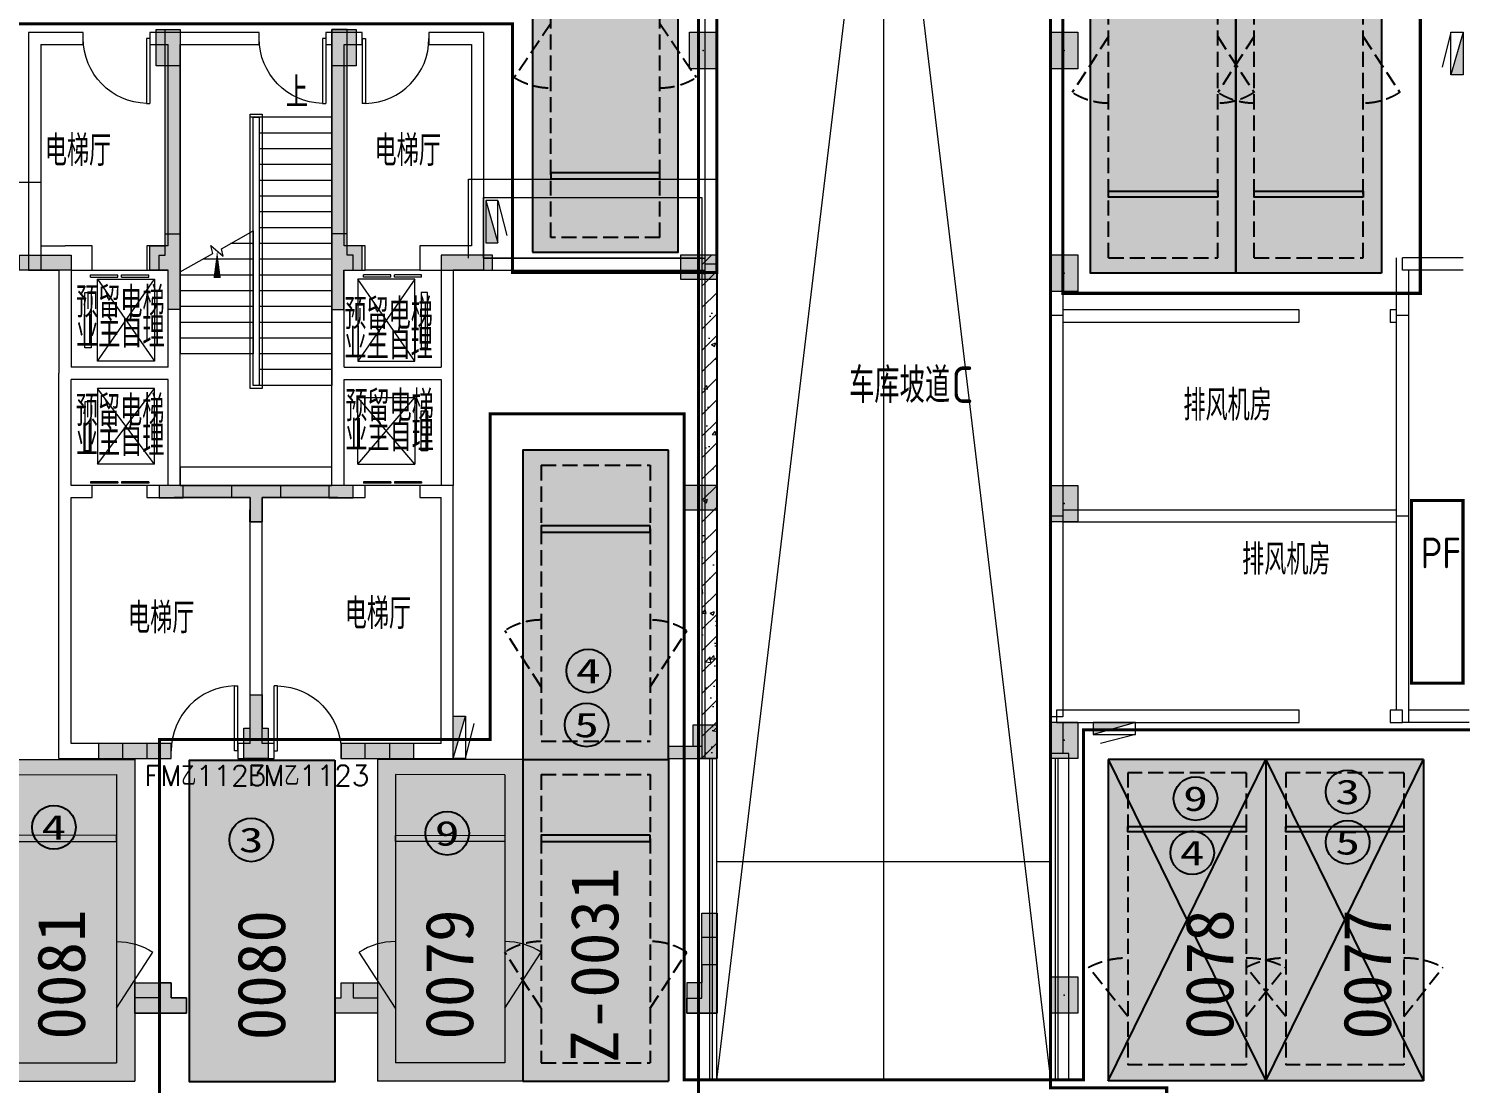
# Model space of a CAD drawing. Extents: x -264757 to 86229, y 4049843 to 4347093.
# Drawn here: x -72938 to -49333, y 4272752 to 4290139 of the extents above; entities that cross this region are included whole.
import ezdxf
from ezdxf.enums import TextEntityAlignment as Align

# ---------------------------------------------------------------- set-up
doc = ezdxf.new("R2010")
doc.units = 0
doc.header["$LTSCALE"] = 1000
doc.header["$MEASUREMENT"] = 0
doc.linetypes.add('AX-01DK-PB01$1$A-001-车位参照B1$0$A-001-车位参照B1$0$A-001-车位参照B1$0$A-H4-001-基本图形$0$A-001-车位B1$0$DASH', pattern=[0.35, 0.25, -0.1])
doc.linetypes.add('DASH', pattern=[0.35, 0.25, -0.1])
for name, color, linetype in [('AX-01DK-PB01$0$A-2-Text', 8, 'Continuous'), ('不利因素1-紧邻消火栓', 7, 'Continuous'), ('不利因素3-紧邻房间出入口', 7, 'Continuous'), ('不利因素4-紧邻行车坡道', 7, 'Continuous'), ('不利因素5-单面靠墙', 7, 'Continuous'), ('不可售车位', 255, 'Continuous'), ('大车位', 7, 'Continuous'), ('子母车位', 7, 'Continuous'), ('普通车位', 7, 'Continuous')]:
    doc.layers.add(name, color=color, linetype=linetype)
doc.layers.add('AX-01DK-PB01$0$AX-001DK-01-PB01-02$0$A-3-WinF(Text)', color=8, linetype='Continuous', plot=False)
doc.layers.add('无关图层', color=8, linetype='Continuous', lineweight=0)
doc.layers.add('车位归属楼栋范围线', color=7, linetype='Continuous', true_color=0x19e6c7)
doc.styles.add('AX-01DK-PB01$0$_TCH_DIM', font='SIMPLEX', dxfattribs={"bigfont": 'GBCBIG'})
doc.styles.add('AX-01DK-PB01$0$AX-001DK-01-PB01-02$0$_TCH_WINDOW', font='SIMPLEX', dxfattribs={"bigfont": 'GBCBIG'})
doc.styles.add('AX-01DK-PB01$0$Standard', font='gbenor.shx', dxfattribs={"bigfont": 'gbcbig.shx'})
doc.styles.add('AX-01DK-PB01$1$AX-001DK-01-PB01-02$0$Standard', font='gbenor.shx', dxfattribs={"bigfont": 'gbcbig.shx'})
doc.styles.add('AX-01DK-PB01-FJ$0$AX-001DK-01-PB01-02$0$Standard', font='gbenor.shx', dxfattribs={"bigfont": 'gbcbig.shx'})
doc.styles.add('AX-ACK-BIANH1$0$黑体', font='simhei.ttf')
doc.styles.add('SX-ACK-PB01-WNC-ALL$0$黑体', font='simhei.ttf')
doc.styles.add('黑体', font='simhei.ttf')

# ---------------------------------------------------------------- blocks, each defined once
blk = doc.blocks.new('A$C7e5eb487')
at = {"layer": '普通车位', "true_color": 0xf18f8e}
h = blk.add_hatch(color=11, dxfattribs=at)
h.dxf.hatch_style = 1
h.paths.add_polyline_path([(2400, 0), (2400, -5300), (0, -5300), (0, 0)])
blk = doc.blocks.new('普通车位')
at = {"layer": '无关图层'}
for p, q in [((-2.253, 3.186), (0.077, 3.764)), ((1.352, -1.38), (0.077, 3.764)), ((-1.889, 2.967), (-0.142, 3.4)), ((1.001, -1.21), (-0.142, 3.4)), ((-0.977, -1.958), (-2.253, 3.186)), ((-0.746, -1.643), (-1.889, 2.967)), ((-0.977, -1.958), (1.352, -1.38)), ((-0.746, -1.643), (1.001, -1.21))]:
    blk.add_line(p, q, dxfattribs=at)
for points in [[(0.074, 2.527), (0.879, 1.777)], [(-1.673, 2.094), (-2.033, 1.054)]]:
    blk.add_lwpolyline(points, dxfattribs=at)
blk.add_lwpolyline([(0.76, -0.239), (-0.987, -0.673), (-1.011, -0.575), (0.736, -0.142)], close=True, dxfattribs=at)
for centre, start, end in [((0.074, 2.527), 283.9287, 316.9845), ((-1.673, 2.094), 250.873, 283.9287)]:
    blk.add_arc(centre, 1.1, start, end, dxfattribs=at)
at = {"layer": '普通车位', "xscale": -0.0009999999999999812, "yscale": 0.0009999999999999812, "zscale": 0.0009999999999999812, "rotation": 13.92873520577783}
blk.add_blockref('A$C7e5eb487', (0.077, 3.764), dxfattribs=at)
blk = doc.blocks.new('A$C741380cb')
at = {"layer": '子母车位', "true_color": 0x0617f9}
h = blk.add_hatch(color=5, dxfattribs=at)
h.dxf.hatch_style = 1
h.paths.add_polyline_path([(2400, 0), (2400, -10400), (0, -10400), (0, 0)])
blk = doc.blocks.new('子母车位1')
at = {"layer": '子母车位', "color": 8, "linetype": 'AX-01DK-PB01$1$A-001-车位参照B1$0$A-001-车位参照B1$0$A-001-车位参照B1$0$A-H4-001-基本图形$0$A-001-车位B1$0$DASH'}
for p, q in [((330318, -478521), (332118, -478521)), ((330318, -478521), (330318, -483071, 0)), ((332118, -478521), (332118, -483071, 0)), ((330318, -483071, 0), (332118, -483071, 0)), ((330318, -483621, 0), (332118, -483621, 0)), ((330318, -483621, 0), (330318, -488371)), ((332118, -483621, 0), (332118, -488371)), ((330318, -488371), (332118, -488371))]:
    blk.add_line(p, q, dxfattribs=at)
at = {"layer": '子母车位', "color": 83}
for p, q in [((330018, -483371, 0), (330018, -488671)), ((330018, -483371, 0), (332418, -483371, 0)), ((332418, -483371, 0), (332418, -488671)), ((330018, -488671), (332418, -488671))]:
    blk.add_line(p, q, dxfattribs=at)
blk.add_lwpolyline([(332418, -478271), (330018, -478271), (330018, -483371), (332418, -483371)], close=True, dxfattribs=at)
at = {"layer": '子母车位'}
blk.add_lwpolyline([(332118, -479521), (330318, -479521), (330318, -479621), (332118, -479621)], close=True, dxfattribs=at)
at = {"layer": '子母车位', "linetype": 'AX-01DK-PB01$1$A-001-车位参照B1$0$A-001-车位参照B1$0$A-001-车位参照B1$0$A-H4-001-基本图形$0$A-001-车位B1$0$DASH'}
for points in [[(330318, -482171), (329718, -481249)], [(332118, -482171), (332718, -481249)]]:
    blk.add_lwpolyline(points, dxfattribs=at)
at = {"layer": '子母车位', "elevation": 0}
blk.add_lwpolyline([(332118, -484621), (330318, -484621), (330318, -484721), (332118, -484721)], close=True, dxfattribs=at)
at = {"layer": '子母车位', "linetype": 'AX-01DK-PB01$1$A-001-车位参照B1$0$A-001-车位参照B1$0$A-001-车位参照B1$0$A-H4-001-基本图形$0$A-001-车位B1$0$DASH', "elevation": 0}
for points in [[(330318, -487471), (329718, -486549)], [(332118, -487471), (332718, -486549)]]:
    blk.add_lwpolyline(points, dxfattribs=at)
at = {"layer": '子母车位', "linetype": 'AX-01DK-PB01$1$A-001-车位参照B1$0$A-001-车位参照B1$0$A-001-车位参照B1$0$A-H4-001-基本图形$0$A-001-车位B1$0$DASH'}
for centre, start, end in [((330318, -482171, 0), 89.9997, 123.0554), ((332118, -482171, 0), 56.9439, 89.9997), ((330318, -487471), 89.9997, 123.0554), ((332118, -487471), 56.9439, 89.9997)]:
    blk.add_arc(centre, 1100, start, end, dxfattribs=at)
at = {"layer": '子母车位', "rotation": 179.9996583709065}
blk.add_blockref('A$C741380cb', (332418, -488671), dxfattribs=at)
blk = doc.blocks.new('子母车位2')
at = {"layer": '子母车位', "xscale": 1.000000693082614, "yscale": 0.9664691433954647, "rotation": 180.0003416290934}
blk.add_blockref('子母车位1', (332421, -475033, 0), dxfattribs=at)
blk = doc.blocks.new('大车位1')
at = {"layer": '大车位', "true_color": 0xe806f9}
h = blk.add_hatch(color=6, dxfattribs=at)
h.dxf.hatch_style = 1
h.paths.add_polyline_path([(2400, 6000), (2400, 0), (0, 0), (0, 6000)])
at = {"layer": '大车位', "color": 83}
for p, q in [((0, 0), (0, 6000, 0)), ((2400, 6000, 0), (0, 6000, 0)), ((2400, 0), (2400, 6000, 0)), ((2400, 0), (0, 0))]:
    blk.add_line(p, q, dxfattribs=at)
at = {"layer": '大车位', "color": 8, "linetype": 'AX-01DK-PB01$1$A-001-车位参照B1$0$A-001-车位参照B1$0$A-001-车位参照B1$0$A-H4-001-基本图形$0$A-001-车位B1$0$DASH'}
for p, q in [((2100, 5700, 0), (300, 5700, 0)), ((300, 250), (300, 5700, 0)), ((2100, 250), (2100, 5700, 0)), ((2100, 250), (300, 250))]:
    blk.add_line(p, q, dxfattribs=at)
at = {"layer": '大车位', "color": 83, "elevation": 0}
blk.add_lwpolyline([(0, 6000), (2400, 0)], dxfattribs=at)
at = {"layer": '大车位', "color": 83}
blk.add_lwpolyline([(0, 0), (2400, 6000)], dxfattribs=at)
at = {"layer": '大车位', "linetype": 'AX-01DK-PB01$1$A-001-车位参照B1$0$A-001-车位参照B1$0$A-001-车位参照B1$0$A-H4-001-基本图形$0$A-001-车位B1$0$DASH'}
for points in [[(300, 4800), (-300, 3878)], [(2100, 4800), (2700, 3878)]]:
    blk.add_lwpolyline(points, dxfattribs=at)
at = {"layer": '大车位'}
blk.add_lwpolyline([(300, 1250), (2100, 1250), (2100, 1350), (300, 1350)], close=True, dxfattribs=at)
at = {"layer": '大车位', "linetype": 'AX-01DK-PB01$1$A-001-车位参照B1$0$A-001-车位参照B1$0$A-001-车位参照B1$0$A-H4-001-基本图形$0$A-001-车位B1$0$DASH'}
for centre, start, end in [((300, 4800, 0), 236.9443, 270), ((2100, 4800, 0), 270, 303.0557)]:
    blk.add_arc(centre, 1100, start, end, dxfattribs=at)
blk = doc.blocks.new('AX-01DK-PB01$0$A$Ca5f8eab7')
at = {"layer": '大车位', "xscale": 1.081473333332633, "yscale": 0.8833333333330953, "rotation": 270}
blk.add_blockref('大车位1', (0, 2595.558), dxfattribs=at)
blk = doc.blocks.new('20200722.21175556')
at = {"layer": '不利因素1-紧邻消火栓', "true_color": 0x3c6a45}
h = blk.add_hatch(color=97, dxfattribs=at)
h.dxf.hatch_style = 1
edge = h.paths.add_edge_path()
edge.add_arc((360, 360), 360, 0, 360)
at = {"layer": '不利因素1-紧邻消火栓'}
blk.add_circle((360, 360), 360, dxfattribs=at)
at = {"layer": '不利因素1-紧邻消火栓', "style": '黑体', "width": 1.390625}
blk.add_text('9', height=407, dxfattribs=at).set_placement((156, 156), (564, 156), align=Align.FIT)
blk = doc.blocks.new('SX-ACK-PB01-WNC-ALL$0$20200722.21182536')
at = {"layer": '不利因素3-紧邻房间出入口', "true_color": 0xe4d218}
h = blk.add_hatch(color=52, dxfattribs=at)
h.dxf.hatch_style = 1
edge = h.paths.add_edge_path()
edge.add_arc((360, 360), 360, 0, 360)
at = {"layer": '不利因素3-紧邻房间出入口'}
blk.add_circle((360, 360), 360, dxfattribs=at)
at = {"layer": '不利因素3-紧邻房间出入口', "style": 'SX-ACK-PB01-WNC-ALL$0$黑体', "width": 1.390625}
blk.add_text('3', height=407, dxfattribs=at).set_placement((156, 156), (564, 156), align=Align.FIT)
blk = doc.blocks.new('20200722.21182971')
at = {"layer": '不利因素4-紧邻行车坡道', "true_color": 0x9591ce}
h = blk.add_hatch(color=193, dxfattribs=at)
h.dxf.hatch_style = 1
edge = h.paths.add_edge_path()
edge.add_arc((360, 360), 360, 0, 360)
at = {"layer": '不利因素4-紧邻行车坡道'}
blk.add_circle((360, 360), 360, dxfattribs=at)
at = {"layer": '不利因素4-紧邻行车坡道', "style": '黑体', "width": 1.390625}
blk.add_text('4', height=407, dxfattribs=at).set_placement((156, 156), (564, 156), align=Align.FIT)
blk = doc.blocks.new('SX-ACK-PB01-WNC-ALL$0$20200722.21183209')
at = {"layer": '不利因素5-单面靠墙', "true_color": 0x6d711d}
h = blk.add_hatch(color=66, dxfattribs=at)
h.dxf.hatch_style = 1
edge = h.paths.add_edge_path()
edge.add_arc((360, 360), 360, 0, 360)
at = {"layer": '不利因素5-单面靠墙'}
blk.add_circle((360, 360), 360, dxfattribs=at)
at = {"layer": '不利因素5-单面靠墙', "style": 'SX-ACK-PB01-WNC-ALL$0$黑体', "width": 1.390625}
blk.add_text('5', height=407, dxfattribs=at).set_placement((156, 156), (564, 156), align=Align.FIT)
blk = doc.blocks.new('销控车位')
at = {"layer": '不可售车位', "true_color": 0x757b8a}
h = blk.add_hatch(color=8, dxfattribs=at)
h.dxf.hatch_style = 1
h.paths.add_polyline_path([(2400, 0), (2400, -5300), (0, -5300), (0, 0)])
at = {"layer": '不可售车位', "color": 8, "true_color": 0x757b8a}
blk.add_lwpolyline([(2400, 0), (2400, -5300), (0, -5300), (0, 0)], close=True, dxfattribs=at)
blk = doc.blocks.new('SX-CK-PB001-WNC$1$20211103.13313578')
at = {"layer": '无关图层'}
h = blk.add_hatch(color=256, dxfattribs=at)
h.dxf.hatch_style = 1
h.paths.add_polyline_path([(0, 600), (450, 600), (450, 0), (0, 0)])
blk.add_lwpolyline([(0, 600), (450, 600), (450, 0), (0, 0)], close=True, dxfattribs=at)
blk.add_point((225, 300), dxfattribs=at)
blk = doc.blocks.new('AX-01DK-PB01$0$AX-001DK-01-PP01$0$AX-001DK-01-PP01$0$$DORLIB2D$00000127')
at = {"layer": '无关图层'}
for points in [[(-0.533, 0.795), (-0.533, 0.69)], [(-0.033, 0.795), (-0.533, 0.795)], [(-0.033, 0.795), (-0.033, 0.69)], [(0.533, 0.795), (0.033, 0.795)], [(0.033, 0.795), (0.033, 0.69)], [(0.533, 0.795), (0.533, 0.69)], [(-0.033, 0.69), (-0.533, 0.69)], [(0.533, 0.69), (0.033, 0.69)], [(0.5, 0.5), (-0.5, 0.5)]]:
    blk.add_lwpolyline(points, dxfattribs=at)
blk = doc.blocks.new('AX-01DK-PB01$0$$DorLib2D$00000001')
at = {"layer": '无关图层'}
for p, q in [((0.45, 0.975), (0.5, 0.975)), ((0.45, 0), (0.45, 0.975)), ((0.5, 0), (0.5, 0.975)), ((0.5, 0), (0.45, 0))]:
    blk.add_line(p, q, dxfattribs=at)
at = {"layer": '无关图层', "lineweight": 13}
blk.add_arc((0.475, 0), 0.975, 91.4693, 180, dxfattribs=at)
blk = doc.blocks.new('PX-03CK-XHS$1$$TWTSYS$00000508')
at = {"layer": '无关图层'}
for p, q in [((-0.5, 0.5), (0.324, 1.224)), ((-0.5, 0.5), (-0.5, -0.5)), ((-0.5, -0.5), (0.5, 0.5)), ((0.5, 0.5), (-0.5, 0.5)), ((0.5, -0.5), (0.5, 0.5)), ((-0.5, -0.5), (0.5, -0.5))]:
    blk.add_line(p, q, dxfattribs=at)
blk.add_solid([(0.5, -0.5), (0.5, 0.5), (-0.5, -0.5)], dxfattribs=at)

msp = doc.modelspace()

# ---------------------------------------------------------------- hatches: boundary and pattern name
at = {"layer": '无关图层'}
for points in [[(-70837.8, 4290126.1), (-70438.8, 4290126.1), (-70438.8, 4289526.1), (-70837.8, 4289526.1)], [(-67938.1, 4290126.8), (-67539.2, 4290126.8), (-67539.2, 4289526.8), (-67938.1, 4289526.8)], [(-70937, 4286557.2), (-70688, 4286555.9), (-70687.9, 4286757.2), (-70437, 4286757.2), (-70437, 4285506.9), (-70637.8, 4285506.9), (-70637.8, 4286156.7), (-70937, 4286157.2)], [(-67438.7, 4286557.2), (-67687.8, 4286555.9), (-67687.8, 4286757.2), (-67938.7, 4286757.2), (-67938.7, 4285506.9), (-67738, 4285506.9), (-67738, 4286156.7), (-67438.7, 4286157.2)], [(-73087.9, 4286406.8), (-72237.9, 4286406.8), (-72237.9, 4286156.8), (-73087.9, 4286156.8)], [(-65287.9, 4286406.8), (-66137.9, 4286406.8), (-66137.9, 4286156.8), (-65287.9, 4286156.8)], [(-61588.1, 4286406.9), (-62188.3, 4286406.9), (-62188.3, 4286006.9), (-61588.1, 4286006.9)], [(-70387.4, 4282606.4), (-70787.6, 4282606.9), (-70787.6, 4282405.8), (-70387.4, 4282405.3)], [(-68787.2, 4282606.9), (-68787.2, 4282406.9), (-69087.3, 4282406.9), (-69087.6, 4282006.9), (-69288.6, 4282006.9), (-69287.9, 4282406.9), (-69588.3, 4282406.9), (-69588.3, 4282606.9)], [(-67587.6, 4282606.4), (-67987.8, 4282606.9), (-67987.8, 4282405.8), (-67587.6, 4282405.3)], [(-61588.1, 4282606.9), (-62138.3, 4282606.9), (-62138.3, 4282206.9), (-61588.1, 4282206.9)], [(-69388.1, 4278606.9), (-69288.1, 4278606.9), (-69288.1, 4279156.9), (-69088.1, 4279156.9), (-69088.1, 4278606.9), (-68988.1, 4278606.9), (-68988.1, 4278106.9), (-69388.1, 4278106.9)], [(-61588.1, 4278656.9), (-61988.3, 4278656.9), (-61988.3, 4278306.9), (-62387.9, 4278306.9), (-62387.9, 4278106.9), (-61588.1, 4278106.9)], [(-71387, 4278356.8), (-71787.2, 4278357.4), (-71787.2, 4278106.3), (-71387, 4278105.8)], [(-70588.1, 4278356.9), (-70988.3, 4278357.4), (-70988.3, 4278106.4), (-70588.1, 4278105.8)], [(-67387.9, 4278356.9), (-67788.1, 4278357.4), (-67788.1, 4278106.4), (-67387.9, 4278105.8)], [(-66589, 4278356.9), (-66989.2, 4278357.5), (-66989.2, 4278106.4), (-66589, 4278105.9)], [(-61588.3, 4275556.9), (-61588.6, 4275156.9), (-61838.5, 4275156.9), (-61838.1, 4275556.9)], [(-61588.6, 4274707.9), (-61838.3, 4274707.9), (-61838.5, 4274407.9), (-62088.5, 4274407.9), (-62088.3, 4273906.9), (-61588.4, 4273906.9)], [(-71187.3, 4274409.3), (-70587.3, 4274409.3), (-70587.3, 4274159.3), (-70336.9, 4274159.3), (-70336.9, 4273909.3), (-71187.3, 4273909.3)], [(-67786.9, 4274409.3), (-67186.9, 4274409.3), (-67186.9, 4273909.3), (-67786.9, 4273909.3), (-67886.9, 4273909.3), (-67886.7, 4274159.3), (-67786.9, 4274159.3)]]:
    msp.add_hatch(color=256, dxfattribs=at).paths.add_polyline_path(points)
h = msp.add_hatch(color=256, dxfattribs=at)
h.dxf.hatch_style = 1
h.paths.add_polyline_path([(-70787.9, 4286156.8), (-70787.9, 4286406.8), (-70688.8, 4286406.8), (-70688.8, 4290126.8), (-70438.8, 4290126.8), (-70437.9, 4286406.8), (-70437.9, 4285506.8), (-70637.9, 4285506.8), (-70637.9, 4286156.8)])
h = msp.add_hatch(color=256, dxfattribs=at)
h.dxf.hatch_style = 1
h.paths.add_polyline_path([(-67589, 4286156.8), (-67589, 4286406.8), (-67688.1, 4286406.8), (-67688.1, 4290126.8), (-67938.1, 4290126.8), (-67939, 4286406.8), (-67939, 4285506.8), (-67739, 4285506.8), (-67739, 4286156.8)])
h = msp.add_hatch(dxfattribs=at)
h.set_pattern_fill('钢筋混凝土', color=256, scale=100)
h.set_pattern_definition([(45, (-1380303.02, 3830452.62), (-176.776695, 176.776695), []), (50, (-1380303, 3830452.6), (717.26018, -62.75213), [75, -825]), (355, (-1380303, 3830452.6), (-138.75133, 752.19213), [60, -660]), (100.4514, (-1380243.25, 3830447.4), (578.50938, 689.43954), [63.7402, -701.1421]), (46.1842, (-1380303, 3830652.6), (1067.24105, -165.519), [112.5, -1237.5]), (96.6356, (-1380214.1, 3830638.8), (934.6627, 974.1179), [95.6103, -1051.713]), (351.1842, (-1380303, 3830652.6), (934.66195, 974.1186), [90, -990]), (21, (-1380203, 3830602.6), (596.90705, -402.6189), [75, -825]), (326, (-1380203, 3830602.6), (243.31533, 725.15005), [60, -660]), (71.4514, (-1380153.3, 3830569.06), (840.22263, 322.5305), [63.7402, -701.1421]), (37.5, (-1380303.02, 3830452.62), (12.159855, 332.893854), [0, -652, 0, -670, 0, -662.5]), (7.5, (-1380303.02, 3830452.6), (263.06954, 394.41171), [0, -382, 0, -637, 0, -252.5]), (327.5, (-1380526.02, 3830452.62), (533.822436, -22.55487), [0, -250, 0, -780, 0, -1035]), (317.5, (-1380626, 3830452.6), (583.18617, 100.10498), [0, -325, 0, -518, 0, -735])])
h.paths.add_polyline_path([(-61588.1, 4286406.9), (-61838.3, 4286406.9), (-61838.3, 4278106.9), (-61588.1, 4278106.9)])
h = msp.add_hatch(color=256, dxfattribs=at)
h.dxf.hatch_style = 1
h.paths.add_polyline_path([(-67588.1, 4282606.9), (-70788.1, 4282606.9), (-70788.1, 4282406.9), (-69288.1, 4282406.9), (-69288.1, 4282006.9), (-69088.1, 4282006.9), (-69088.1, 4282406.9), (-67588.1, 4282406.9)])
h = msp.add_hatch(color=256, dxfattribs=at)
h.dxf.hatch_style = 1
h.paths.add_polyline_path([(-61588.3, 4278656.9), (-61838.3, 4278656.9), (-61838.3, 4278306.9), (-62388.3, 4278306.9), (-62388.3, 4278106.9), (-61588.3, 4278106.9)])
h = msp.add_hatch(color=256, dxfattribs=at)
h.dxf.hatch_style = 1
h.paths.add_polyline_path([(-70588.1, 4278356.9), (-71787.2, 4278356.9), (-71787.2, 4278106.3), (-70588.1, 4278106.3)])
h = msp.add_hatch(color=256, dxfattribs=at)
h.dxf.hatch_style = 1
h.paths.add_polyline_path([(-66589.3, 4278356.9), (-67788.4, 4278356.9), (-67788.4, 4278106.4), (-66589.3, 4278106.4)])
h = msp.add_hatch(color=256, dxfattribs=at)
h.dxf.hatch_style = 1
h.paths.add_polyline_path([(-62088.3, 4273906.9), (-62088.3, 4274156.9), (-61838.3, 4274156.9), (-61838.3, 4275556.9), (-61588.3, 4275556.9), (-61588.3, 4273906.9)])
h = msp.add_hatch(color=256, dxfattribs=at)
h.dxf.hatch_style = 1
h.paths.add_polyline_path([(-70336.9, 4273909.3), (-70336.9, 4274159.3), (-70586.9, 4274159.3), (-70586.9, 4274409.3), (-70786.9, 4274409.3), (-70786.9, 4274159.3), (-71186.9, 4274159.3), (-71186.9, 4273909.3), (-70786.9, 4273909.3)])
h = msp.add_hatch(color=256, dxfattribs=at)
h.dxf.hatch_style = 1
h.paths.add_polyline_path([(-67886.9, 4273909.3), (-67886.9, 4274159.3), (-67786.9, 4274159.3), (-67786.9, 4274409.3), (-67586.9, 4274409.3), (-67586.9, 4274159.3), (-67186.9, 4274159.3), (-67186.9, 4273909.3), (-67586.9, 4273909.3)])

# ---------------------------------------------------------------- linework, layer by layer
for p, q in [((-61790.2, 4296058), (-61789.5, 4286256.9)), ((-61590.2, 4296058), (-61589.5, 4286256.9)), ((-55888.9, 4296158), (-55888.9, 4285411.7)), ((-56088.9, 4295958), (-56088.9, 4285411.7)), ((-61590.1, 4272808), (-61591.1, 4295741.3)), ((-61588.9, 4272808), (-58839.9, 4295741.3)), ((-58838.9, 4272808), (-58839.9, 4295741.3, 0)), ((-58839.9, 4295741.3), (-56088.9, 4272808)), ((-56091.1, 4295741.3), (-56090.1, 4272808)), ((-72937.8, 4290077), (-72937.8, 4286157)), ((-72037.8, 4290077), (-72937.8, 4290077)), ((-72037.8, 4289877), (-72037.8, 4290077)), ((-70537.8, 4290077), (-70937.8, 4290077)), ((-70937.8, 4290077), (-70937.8, 4289877)), ((-69137.8, 4290077), (-70537.8, 4290077)), ((-69137.8, 4289877), (-69137.8, 4290077)), ((-67837.8, 4290077), (-68037.8, 4290077)), ((-68037.8, 4290077), (-68037.8, 4289877)), ((-67437.8, 4290077), (-67837.8, 4290077)), ((-67437.8, 4289877), (-67437.8, 4290077)), ((-65437.4, 4290077), (-66337.8, 4290077)), ((-66337.8, 4290077), (-66337.8, 4289877)), ((-65437.4, 4290077), (-65437.4, 4286157)), ((-72737.8, 4289877), (-72737.8, 4286557)), ((-72737.8, 4289877), (-72037.8, 4289877)), ((-70937.8, 4289877), (-70637.8, 4289877)), ((-70637.8, 4286557), (-70637.8, 4289877)), ((-70437.8, 4289877), (-69137.8, 4289877)), ((-70437.8, 4286257), (-70437.8, 4289877)), ((-68037.8, 4289877), (-67937.8, 4289877)), ((-67937.8, 4286257), (-67937.8, 4289877)), ((-67737.8, 4289877), (-67437.8, 4289877)), ((-67737.8, 4286557), (-67737.8, 4289877)), ((-66337.8, 4289877), (-65637.4, 4289877)), ((-65637.4, 4289877), (-65637.4, 4286557)), ((-69137.8, 4288677), (-69137.8, 4284257)), ((-69137.8, 4288677), (-69137.8, 4284257)), ((-67937.8, 4288677), (-69137.8, 4288677)), ((-67937.8, 4288677), (-67937.8, 4284257)), ((-67937.8, 4288417), (-69137.8, 4288417)), ((-67937.8, 4288157), (-69137.8, 4288157)), ((-67937.8, 4287897), (-69137.8, 4287897)), ((-67937.8, 4287637), (-69137.8, 4287637)), ((-67937.8, 4287377), (-69137.8, 4287377)), ((-67937.8, 4287117), (-69137.8, 4287117)), ((-69137.8, 4286967), (-69137.8, 4284257)), ((-67937.8, 4286857), (-69137.8, 4286857)), ((-69759.5, 4286511.1), (-69237.8, 4286805)), ((-69237.8, 4286597), (-69607, 4286597)), ((-69237.8, 4286805), (-69237.8, 4284777)), ((-67937.8, 4286597), (-69137.8, 4286597)), ((-72737.8, 4286557), (-72337.8, 4286557)), ((-71887.8, 4286557), (-72337.8, 4286557)), ((-71887.8, 4286157), (-71887.8, 4286557)), ((-70637.8, 4286557), (-70987.8, 4286557)), ((-70987.8, 4286557), (-70987.8, 4286157)), ((-70437.8, 4286129), (-69898.6, 4286432.7)), ((-69898.6, 4286432.7), (-69932.2, 4286563.4)), ((-69932.2, 4286563.4), (-69728, 4286388.4)), ((-69728, 4286388.4), (-69759.5, 4286511.1)), ((-67387.8, 4286557), (-67737.8, 4286557)), ((-67387.8, 4286157), (-67387.8, 4286557)), ((-66037.4, 4286557), (-66487.8, 4286557)), ((-66487.8, 4286557), (-66487.8, 4286157)), ((-65637.4, 4286557), (-66037.4, 4286557)), ((-72937.8, 4286157), (-72437.8, 4286157)), ((-72437.8, 4286157), (-72437.8, 4284457)), ((-72237.8, 4286157), (-72237.8, 4284557)), ((-72237.8, 4286157), (-71887.8, 4286157)), ((-70987.8, 4286157), (-70637.8, 4286157)), ((-70637.8, 4284557), (-70637.8, 4286157)), ((-70437.8, 4284457), (-70437.8, 4286257)), ((-70437.8, 4286129), (-70437.8, 4284777)), ((-69237.8, 4286337), (-70068.5, 4286337)), ((-67937.8, 4286337), (-69137.8, 4286337)), ((-67937.8, 4284457), (-67937.8, 4286257)), ((-67737.8, 4284557), (-67737.8, 4286157)), ((-67737.8, 4286157), (-67387.8, 4286157)), ((-66487.8, 4286157), (-66137.4, 4286157)), ((-66137.4, 4286157), (-66137.4, 4284557)), ((-65937.4, 4286157), (-65937.4, 4284457)), ((-65437.4, 4286157), (-65937.4, 4286157)), ((-65437.6, 4286356.9), (-61789.6, 4286356.9)), ((-65437.6, 4286356.9), (-65437.6, 4286156.9)), ((-65437.6, 4286156.9), (-61788.1, 4286156.9)), ((-61589.5, 4286256.9), (-61789.5, 4286256.9)), ((-61788.1, 4286256.9), (-61787.9, 4278106.9)), ((-61588.1, 4286256.9), (-61587.9, 4278106.9)), ((-50389.6, 4286358), (-50389.6, 4285411.7)), ((-49289.6, 4286358), (-50289.6, 4286358)), ((-50289.6, 4286158), (-50289.6, 4286358)), ((-49289.6, 4286158), (-50289.6, 4286158)), ((-50189.6, 4286158), (-50189.6, 4285411.7)), ((-69237.8, 4286077), (-70437.8, 4286077)), ((-67937.8, 4286077), (-69137.8, 4286077)), ((-69137.8, 4285991.9), (-69137.8, 4284257)), ((-69237.8, 4285817), (-70437.8, 4285817)), ((-67937.8, 4285817), (-69137.8, 4285817)), ((-69237.8, 4285557), (-70437.8, 4285557)), ((-67937.8, 4285557), (-69137.8, 4285557)), ((-51989.6, 4285501.7), (-55888.9, 4285501.7)), ((-51989.6, 4285301.7), (-51989.6, 4285501.7)), ((-50389.6, 4285501.7), (-50489.6, 4285501.7)), ((-50489.6, 4285501.7), (-50489.6, 4285301.7)), ((-69237.8, 4285297), (-70437.8, 4285297)), ((-67937.8, 4285297), (-69137.8, 4285297)), ((-56088.9, 4285411.7), (-56088.9, 4282101.7)), ((-55888.9, 4285411.7), (-56088.9, 4285411.7)), ((-55888.9, 4285411.7), (-55888.9, 4282101.7)), ((-55888.9, 4285301.7), (-51989.6, 4285301.7)), ((-50489.6, 4285301.7), (-50389.6, 4285301.7)), ((-50189.6, 4285411.7), (-50389.6, 4285411.7)), ((-50389.6, 4285411.7), (-50389.6, 4282101.7)), ((-50189.6, 4285411.7), (-50389.6, 4285411.7)), ((-50189.6, 4285411.7), (-50189.6, 4282101.7)), ((-69237.8, 4285037), (-70437.8, 4285037)), ((-67937.8, 4285037), (-69137.8, 4285037)), ((-69237.8, 4284777), (-70437.8, 4284777)), ((-67937.8, 4284777), (-69137.8, 4284777)), ((-70637.8, 4284557), (-72237.8, 4284557)), ((-67937.8, 4284517), (-69137.8, 4284517)), ((-67737.8, 4284557), (-66137.4, 4284557)), ((-72437.8, 4282507), (-72437.8, 4284457)), ((-70637.8, 4284357), (-72237.8, 4284357)), ((-72237.8, 4282607), (-72237.8, 4284357)), ((-70637.8, 4282607), (-70637.8, 4284357)), ((-70437.8, 4282607), (-70437.8, 4284457)), ((-67937.8, 4284257), (-69137.8, 4284257)), ((-67937.8, 4282607), (-67937.8, 4284457)), ((-67737.8, 4284357), (-66137.4, 4284357)), ((-67737.8, 4282607), (-67737.8, 4284357)), ((-66137.4, 4284357), (-66137.4, 4282607)), ((-65937.4, 4284457), (-65937.4, 4282607)), ((-70862.8, 4284207), (-71802.8, 4284207)), ((-71802.8, 4284207), (-71802.8, 4282957)), ((-71802.8, 4282957), (-70862.8, 4284207)), ((-70862.8, 4282957), (-71802.8, 4284207)), ((-70862.8, 4282957), (-70862.8, 4284207)), ((-67512.8, 4282957), (-67512.8, 4284057)), ((-67512.8, 4284057), (-66572.8, 4284057)), ((-66572.8, 4282957), (-67512.8, 4284057)), ((-67512.8, 4282957), (-66572.8, 4284057)), ((-66572.8, 4284057), (-66572.8, 4282957)), ((-72438, 4283806.9), (-72437.9, 4283806.9)), ((-72438, 4283806.9), (-72437.9, 4283806.9)), ((-71907.8, 4283987), (-72012.8, 4283987)), ((-72012.8, 4283987), (-72012.8, 4283177)), ((-71907.8, 4283177), (-71907.8, 4283987)), ((-66467.8, 4283177), (-66467.8, 4283837)), ((-66467.8, 4283837), (-66362.8, 4283837)), ((-66362.8, 4283837), (-66362.8, 4283177)), ((-71907.8, 4283177), (-72012.8, 4283177)), ((-66362.8, 4283177), (-66467.8, 4283177)), ((-71887.8, 4282607), (-72237.8, 4282607)), ((-71887.8, 4282407), (-71887.8, 4282607)), ((-70637.8, 4282607), (-70987.8, 4282607)), ((-70987.8, 4282607), (-70987.8, 4282407)), ((-69187.4, 4282607), (-70437.8, 4282607)), ((-67937.8, 4282607), (-69187.4, 4282607)), ((-67387.8, 4282607), (-67737.8, 4282607)), ((-67387.8, 4282407), (-67387.8, 4282607)), ((-65937.6, 4282607), (-66487.8, 4282607)), ((-66487.8, 4282607), (-66487.8, 4282407)), ((-65937.4, 4282607), (-66137.4, 4282607)), ((-65937.6, 4278107), (-65937.6, 4282607)), ((-72437.8, 4278107), (-72437.8, 4282507)), ((-72237.8, 4278357), (-72237.8, 4282407)), ((-72237.8, 4282407), (-71887.8, 4282407)), ((-70987.8, 4282407), (-70537.8, 4282407)), ((-69287.4, 4282407), (-70537.8, 4282407)), ((-69287.4, 4278357), (-69287.4, 4282407)), ((-67837.8, 4282407), (-69087.4, 4282407)), ((-69087.4, 4278357), (-69087.4, 4282407)), ((-67837.8, 4282407), (-67387.8, 4282407)), ((-66487.8, 4282407), (-66137.6, 4282407)), ((-66137.6, 4278357), (-66137.6, 4282407)), ((-50389.6, 4282201.7), (-55888.9, 4282201.7)), ((-56088.9, 4282101.7), (-56088.9, 4278791.7)), ((-55888.9, 4282101.7), (-56088.9, 4282101.7)), ((-55888.9, 4282101.7), (-55888.9, 4278791.7)), ((-50389.6, 4282001.7), (-55888.9, 4282001.7)), ((-50189.6, 4282101.7), (-50389.6, 4282101.7)), ((-50389.6, 4282101.7), (-50389.6, 4278901.7)), ((-50189.6, 4282101.7), (-50389.6, 4282101.7)), ((-50189.6, 4282101.7), (-50189.6, 4278701.7)), ((-51989.6, 4278901.7), (-55988.9, 4278901.7)), ((-55988.9, 4278901.7), (-55988.9, 4278701.7)), ((-51989.6, 4278701.7), (-51989.6, 4278901.7)), ((-50289.6, 4278901.7), (-50489.6, 4278901.7)), ((-50489.6, 4278901.7), (-50489.6, 4278701.7)), ((-50289.6, 4278701.7), (-50289.6, 4278901.7)), ((-49189.6, 4278901.7), (-50189.6, 4278901.7)), ((-56088.9, 4278791.7), (-56088.9, 4278191.7)), ((-55888.9, 4278791.7), (-56088.9, 4278791.7)), ((-55988.9, 4278701.7), (-51989.6, 4278701.7)), ((-55888.9, 4278701.7), (-55888.9, 4278191.7)), ((-50489.6, 4278701.7), (-50289.6, 4278701.7)), ((-49189.6, 4278701.7), (-50289.6, 4278701.7)), ((-70587.4, 4278357), (-72237.8, 4278357)), ((-70587.4, 4278107), (-70587.4, 4278357)), ((-69287.4, 4278357), (-69487.4, 4278357)), ((-69487.4, 4278357), (-69487.4, 4278107)), ((-68887.4, 4278357), (-69087.4, 4278357)), ((-68887.4, 4278107), (-68887.4, 4278357)), ((-66137.6, 4278357), (-67787.4, 4278357)), ((-67787.4, 4278357), (-67787.4, 4278107)), ((-72437.8, 4278107), (-70587.4, 4278107)), ((-69487.4, 4278107), (-69187.4, 4278107)), ((-69187.4, 4278107), (-68887.4, 4278107)), ((-67787.4, 4278107), (-65937.6, 4278107)), ((-61889.4, 4278106.9), (-61890.1, 4272808)), ((-61589.2, 4278106.9), (-61889.4, 4278106.9)), ((-61587.9, 4278106.9), (-61787.9, 4278106.9)), ((-61712.4, 4278106.9), (-61713, 4272808)), ((-61662.2, 4278106.9), (-61712.4, 4278106.9)), ((-61663, 4272808), (-61662.2, 4278106.9)), ((-61590.1, 4272808), (-61589.2, 4278106.9)), ((-56090, 4278191.7), (-56090.1, 4272808.3)), ((-55789.9, 4278191.7), (-56090, 4278191.7)), ((-55888.9, 4278191.7), (-56088.9, 4278191.7)), ((-56013.9, 4278108), (-56014, 4272808.3)), ((-55963.7, 4278108), (-56013.9, 4278108)), ((-55964, 4272808.3), (-55963.7, 4278108)), ((-55790.1, 4272808.3), (-55789.9, 4278191.7)), ((-61589.1, 4276408.3), (-56089.1, 4276408.3)), ((-61890.1, 4272808), (-61590.1, 4272808)), ((-61713, 4272808), (-61663, 4272808)), ((-56090.1, 4272808), (-61590.1, 4272808)), ((-56090.1, 4272808.3), (-55790.1, 4272808.3)), ((-56014, 4272808.3), (-55964, 4272808.3))]:
    msp.add_line(p, q, dxfattribs=at)
for points in [[(-70837.8, 4290126.1), (-70438.8, 4290126.1), (-70438.8, 4289526.1), (-70837.8, 4289526.1)], [(-67938.1, 4290126.8), (-67539.2, 4290126.8), (-67539.2, 4289526.8), (-67938.1, 4289526.8)], [(-69237.8, 4288677), (-69137.8, 4288677), (-69137.8, 4284257), (-69237.8, 4284257)], [(-80638.3, 4286156.8), (-80638.3, 4287606.9), (-72738.7, 4287606.9), (-72738.7, 4286156.8)], [(-65437.6, 4286356.9), (-65437.6, 4287356.9), (-61837.9, 4287356.9), (-61837.9, 4286356.9)], [(-70937, 4286557.2), (-70688, 4286555.9), (-70687.9, 4286757.2), (-70437, 4286757.2), (-70437, 4285506.9), (-70637.8, 4285506.9), (-70637.8, 4286156.7), (-70937, 4286157.2)], [(-67438.7, 4286557.2), (-67687.8, 4286555.9), (-67687.8, 4286757.2), (-67938.7, 4286757.2), (-67938.7, 4285506.9), (-67738, 4285506.9), (-67738, 4286156.7), (-67438.7, 4286157.2)], [(-73087.9, 4286406.8), (-72237.9, 4286406.8), (-72237.9, 4286156.8), (-73087.9, 4286156.8)], [(-65287.9, 4286406.8), (-66137.9, 4286406.8), (-66137.9, 4286156.8), (-65287.9, 4286156.8)], [(-61588.1, 4286406.9), (-62188.3, 4286406.9), (-62188.3, 4286006.9), (-61588.1, 4286006.9)], [(-61588.1, 4286406.9), (-61838.3, 4286406.9), (-61838.3, 4278106.9), (-61588.1, 4278106.9)], [(-71802.8, 4286007), (-70862.8, 4286007), (-70862.8, 4284657), (-71802.8, 4284657)], [(-66572.8, 4286007), (-67512.8, 4286007), (-67512.8, 4284657), (-66572.8, 4284657)], [(-72012.8, 4285787), (-71907.8, 4285787), (-71907.8, 4284877), (-72012.8, 4284877)], [(-66362.8, 4285787), (-66467.8, 4285787), (-66467.8, 4284877), (-66362.8, 4284877)], [(-72438, 4283806.9), (-72437.9, 4283806.9), (-72437.9, 4283806.9), (-72438, 4283806.9)], [(-67588.1, 4282606.9), (-70788.1, 4282606.9), (-70788.1, 4282406.9), (-69288.1, 4282406.9), (-69288.1, 4282006.9), (-69088.1, 4282006.9), (-69088.1, 4282406.9), (-67588.1, 4282406.9)], [(-70387.4, 4282606.4), (-70787.6, 4282606.9), (-70787.6, 4282405.8), (-70387.4, 4282405.3)], [(-68787.2, 4282606.9), (-68787.2, 4282406.9), (-69087.3, 4282406.9), (-69087.6, 4282006.9), (-69288.6, 4282006.9), (-69287.9, 4282406.9), (-69588.3, 4282406.9), (-69588.3, 4282606.9)], [(-67587.6, 4282606.4), (-67987.8, 4282606.9), (-67987.8, 4282405.8), (-67587.6, 4282405.3)], [(-61588.1, 4282606.9), (-62138.3, 4282606.9), (-62138.3, 4282206.9), (-61588.1, 4282206.9)], [(-69388.1, 4278606.9), (-69288.1, 4278606.9), (-69288.1, 4279156.9), (-69088.1, 4279156.9), (-69088.1, 4278606.9), (-68988.1, 4278606.9), (-68988.1, 4278106.9), (-69388.1, 4278106.9)], [(-61588.3, 4278656.9), (-61838.3, 4278656.9), (-61838.3, 4278306.9), (-62388.3, 4278306.9), (-62388.3, 4278106.9), (-61588.3, 4278106.9)], [(-61588.1, 4278656.9), (-61988.3, 4278656.9), (-61988.3, 4278306.9), (-62387.9, 4278306.9), (-62387.9, 4278106.9), (-61588.1, 4278106.9)], [(-71387, 4278356.8), (-71787.2, 4278357.4), (-71787.2, 4278106.3), (-71387, 4278105.8)], [(-70588.1, 4278356.9), (-71787.2, 4278356.9), (-71787.2, 4278106.3), (-70588.1, 4278106.3)], [(-70588.1, 4278356.9), (-70988.3, 4278357.4), (-70988.3, 4278106.4), (-70588.1, 4278105.8)], [(-66589.3, 4278356.9), (-67788.4, 4278356.9), (-67788.4, 4278106.4), (-66589.3, 4278106.4)], [(-67387.9, 4278356.9), (-67788.1, 4278357.4), (-67788.1, 4278106.4), (-67387.9, 4278105.8)], [(-66589, 4278356.9), (-66989.2, 4278357.5), (-66989.2, 4278106.4), (-66589, 4278105.9)], [(-62088.3, 4273906.9), (-62088.3, 4274156.9), (-61838.3, 4274156.9), (-61838.3, 4275556.9), (-61588.3, 4275556.9), (-61588.3, 4273906.9)], [(-61588.3, 4275556.9), (-61588.6, 4275156.9), (-61838.5, 4275156.9), (-61838.1, 4275556.9)], [(-61588.6, 4274707.9), (-61838.3, 4274707.9), (-61838.5, 4274407.9), (-62088.5, 4274407.9), (-62088.3, 4273906.9), (-61588.4, 4273906.9)], [(-71187.3, 4274409.3), (-70587.3, 4274409.3), (-70587.3, 4274159.3), (-70336.9, 4274159.3), (-70336.9, 4273909.3), (-71187.3, 4273909.3)], [(-70336.9, 4273909.3), (-70336.9, 4274159.3), (-70586.9, 4274159.3), (-70586.9, 4274409.3), (-70786.9, 4274409.3), (-70786.9, 4274159.3), (-71186.9, 4274159.3), (-71186.9, 4273909.3), (-70786.9, 4273909.3)], [(-67886.9, 4273909.3), (-67886.9, 4274159.3), (-67786.9, 4274159.3), (-67786.9, 4274409.3), (-67586.9, 4274409.3), (-67586.9, 4274159.3), (-67186.9, 4274159.3), (-67186.9, 4273909.3), (-67586.9, 4273909.3)], [(-67786.9, 4274409.3), (-67186.9, 4274409.3), (-67186.9, 4273909.3), (-67786.9, 4273909.3), (-67886.9, 4273909.3), (-67886.7, 4274159.3), (-67786.9, 4274159.3)]]:
    msp.add_lwpolyline(points, close=True, dxfattribs=at)
at = {"layer": '无关图层', "ltscale": 0.5}
for points in [[(-70787.9, 4286156.8), (-70787.9, 4286406.8), (-70688.8, 4286406.8), (-70688.8, 4290126.8), (-70438.8, 4290126.8), (-70437.9, 4286406.8), (-70437.9, 4285506.8), (-70637.9, 4285506.8), (-70637.9, 4286156.8)], [(-67589, 4286156.8), (-67589, 4286406.8), (-67688.1, 4286406.8), (-67688.1, 4290126.8), (-67938.1, 4290126.8), (-67939, 4286406.8), (-67939, 4285506.8), (-67739, 4285506.8), (-67739, 4286156.8)]]:
    msp.add_lwpolyline(points, close=True, dxfattribs=at)
at = {"layer": '无关图层'}
msp.add_lwpolyline([(-68537.8, 4288677, 0, 0, 0), (-68528.5, 4283824.8, 0, 0, 0), (-69830.1, 4283824.8, 0, 0, 0), (-69830.1, 4286475.9, 0, 120, 0), (-69830.1, 4286025.9, 0, 0, 0)], format="xyseb", dxfattribs=at)
for points in [[(-69287.8, 4288727), (-69087.8, 4288727), (-69087.8, 4284207), (-69287.8, 4284207), (-69287.8, 4288727)], [(-69087.8, 4288677), (-69287.8, 4288677)], [(-65688.1, 4286356.9), (-65687.6, 4287656.9), (-61587.9, 4287656.9), (-61587.9, 4286356.9)], [(-71802.8, 4284657), (-70862.8, 4286007)], [(-71802.8, 4286007), (-70862.8, 4284657)], [(-69137.8, 4285953.7), (-69137.8, 4284257), (-69237.8, 4284257), (-69237.8, 4285953.7)], [(-66572.8, 4284657), (-67512.8, 4286007)], [(-66572.8, 4286007), (-67512.8, 4284657)], [(-70862.8, 4282957), (-71802.8, 4282957)], [(-67937.8, 4282608), (-67937.8, 4282908), (-70437.8, 4282908), (-70437.8, 4282608), (-67937.8, 4282607), (-67937.8, 4282908)], [(-67512.8, 4282957), (-66572.8, 4282957)]]:
    msp.add_lwpolyline(points, dxfattribs=at)
at = {"layer": '无关图层', "const_width": 50}
msp.add_lwpolyline([(-49289.6, 4282358.2), (-50138.1, 4282358.2), (-50138.1, 4279348.6), (-49289.6, 4279348.6)], close=True, dxfattribs=at)
at = {"layer": '车位归属楼栋范围线', "linetype": 'DASH', "ltscale": 5, "const_width": 50}
msp.add_lwpolyline([(-91489.1, 4261290.7), (-78839.6, 4261290.7), (-78839.6, 4267288), (-69884.5, 4267288), (-69884.5, 4261658.5), (-69884.5, 4260878), (-54338.3, 4260878), (-54338.3, 4272552.9), (-61895.3, 4272552.9), (-61895.3, 4307557.8), (-67539.6, 4307557.8), (-67539.6, 4313016.8), (-74742.8, 4313016.8), (-74742.8, 4307558), (-82539.6, 4307558), (-82539.6, 4312873.6), (-89438.8, 4312873.6), (-89438.8, 4307558), (-91789.2, 4307558), (-91790.5, 4278306.9), (-91537.9, 4278306.9)], close=True, dxfattribs=at)
for points in [[(11156.7, 4256914.1), (5611.1, 4256914.1), (5611.1, 4261703), (-12756.9, 4261703), (-12758.5, 4256962.4), (-18439, 4256962.1), (-18439, 4267038), (-25253.3, 4267038), (-25253.3, 4260878), (-51289.7, 4260878), (-51289.7, 4257064.8), (-54175.3, 4257064.8), (-54175.3, 4272678.8), (-56088.9, 4272678.8), (-56090.2, 4296158), (-56090.2, 4312805.1)], [(-49993, 4302163), (-49993, 4285775.2), (-55888.9, 4285775.2), (-55888.9, 4296158), (-61592.5, 4296158), (-61592.5, 4286116.3), (-64959.8, 4286116.3), (-64959.8, 4290220), (-77251.7, 4290220), (-77251.7, 4286156.8), (-80437.6, 4286156.8), (-80437.6, 4290216.6), (-91251.4, 4290216.6), (-91251.4, 4296522.8), (-91675.2, 4296522.8), (-91675.2, 4303108)], [(-24939.5, 4256957.9), (-24967.7, 4278358.5), (-30349.1, 4278358.5), (-30349.1, 4283662.2), (-37919.8, 4283662.2), (-37919.8, 4278437.3), (-45449.6, 4278437.3), (-45449.6, 4283607.1), (-48731.6, 4283607.1), (-48731.6, 4278581.5), (-55544.8, 4278581.5), (-55544.8, 4272808.3), (-62130, 4272808.3), (-62130, 4283788), (-65326.6, 4283788), (-65326.6, 4278420.4), (-70778.2, 4278420.4), (-70778.2, 4267381.2), (-70139.7, 4267381.2), (-70139.1, 4257208)]]:
    msp.add_lwpolyline(points, dxfattribs=at)

# ---------------------------------------------------------------- block references
at = {"layer": '不利因素1-紧邻消火栓'}
for p in [(-54059.9, 4277086.2), (-66397.1, 4276515.3)]:
    msp.add_blockref('20200722.21175556', p, dxfattribs=at)
at = {"layer": '不利因素3-紧邻房间出入口'}
for p in [(-51551.3, 4277197), (-69628.8, 4276405.7)]:
    msp.add_blockref('SX-ACK-PB01-WNC-ALL$0$20200722.21182536', p, dxfattribs=at)
at = {"layer": '不利因素4-紧邻行车坡道'}
for p in [(-64069.8, 4279191.9), (-72881.1, 4276612.7), (-54114.5, 4276192.8)]:
    msp.add_blockref('20200722.21182971', p, dxfattribs=at)
at = {"layer": '不利因素5-单面靠墙'}
for p in [(-64100, 4278300.8), (-51551.8, 4276367.5)]:
    msp.add_blockref('SX-ACK-PB01-WNC-ALL$0$20200722.21183209', p, dxfattribs=at)
at = {"layer": '不可售车位'}
msp.add_blockref('销控车位', (-70288.3, 4278079.7), dxfattribs=at)
at = {"layer": '大车位', "xscale": -1, "rotation": 90}
for p in [(-52542.1, 4278091.6, 0), (-49942.1, 4278091.6, 0)]:
    msp.add_blockref('AX-01DK-PB01$0$A$Ca5f8eab7', p, dxfattribs=at)
at = {"layer": '子母车位'}
msp.add_blockref('子母车位2', (-64630.8, 4299256.9, 0), dxfattribs=at)
at = {"layer": '子母车位', "xscale": -1, "rotation": 179.9996583709064}
for p in [(-385454.4, 3807839, 0), (-383054.4, 3807839)]:
    msp.add_blockref('子母车位1', p, dxfattribs=at)
at = {"layer": '子母车位', "rotation": 0.0003416290935707719}
msp.add_blockref('子母车位1', (-394808.9, 4761459.7), dxfattribs=at)
at = {"layer": '无关图层'}
ref = msp.add_blockref('AX-01DK-PB01$0$$DorLib2D$00000001', (-71487.8, 4289977), dxfattribs=dict(at, xscale=1100, yscale=-1100, zscale=200, rotation=359.9999999999072))
ref.add_attrib('A', 'FM乙1123', (-72290.4, 4290381.9), dxfattribs={"layer": 'AX-01DK-PB01$0$AX-001DK-01-PB01-02$0$A-3-WinF(Text)', "height": 337.59, "style": 'AX-01DK-PB01$0$AX-001DK-01-PB01-02$0$_TCH_WINDOW'})
ref = msp.add_blockref('AX-01DK-PB01$0$$DorLib2D$00000001', (-68587.8, 4289977), dxfattribs=dict(at, xscale=1100, yscale=-1100, zscale=200, rotation=359.9999999999605))
ref.add_attrib('A', 'FM乙1123', (-69390.4, 4290381.9), dxfattribs={"layer": 'AX-01DK-PB01$0$AX-001DK-01-PB01-02$0$A-3-WinF(Text)', "height": 337.59, "style": 'AX-01DK-PB01$0$AX-001DK-01-PB01-02$0$_TCH_WINDOW'})
ref = msp.add_blockref('AX-01DK-PB01$0$$DorLib2D$00000001', (-66887.8, 4289977), dxfattribs=dict(at, xscale=1100, yscale=1100, zscale=200, rotation=180))
ref.add_attrib('A', 'FM乙1123', (-67417.5, 4290381.9), dxfattribs={"layer": 'AX-01DK-PB01$0$AX-001DK-01-PB01-02$0$A-3-WinF(Text)', "height": 337.59, "style": 'AX-01DK-PB01$0$AX-001DK-01-PB01-02$0$_TCH_WINDOW'})
for p in [(-62039.6, 4289478), (-56089.6, 4289478), (-56089.6, 4285808), (-56089.6, 4282008), (-56089.6, 4278108), (-56089.6, 4273908)]:
    msp.add_blockref('SX-CK-PB001-WNC$1$20211103.13313578', p, dxfattribs=at)
for name, p, xscale, yscale, zscale, rotation in [('PX-03CK-XHS$1$$TWTSYS$00000508', (-49389.6, 4289728), -700, 200, 700, 90), ('PX-03CK-XHS$1$$TWTSYS$00000508', (-65300.6, 4286957.4), 700, 200, 700, 270), ('AX-01DK-PB01$0$AX-001DK-01-PP01$0$AX-001DK-01-PP01$0$$DORLIB2D$00000127', (-71437.8, 4286357), -900, -400, 400, 359.999999999911), ('AX-01DK-PB01$0$AX-001DK-01-PP01$0$AX-001DK-01-PP01$0$$DORLIB2D$00000127', (-66937.8, 4286357), -900, 400, 400, 180), ('AX-01DK-PB01$0$AX-001DK-01-PP01$0$AX-001DK-01-PP01$0$$DORLIB2D$00000127', (-71437.8, 4282507), 900, 200, 200, 7.174070222237814e-09), ('AX-01DK-PB01$0$AX-001DK-01-PP01$0$AX-001DK-01-PP01$0$$DORLIB2D$00000127', (-66937.8, 4282507), -900, -200, 200, 179.9999999925303), ('PX-03CK-XHS$1$$TWTSYS$00000508', (-65837.6, 4278457), 700, -200, 700, 90.00000000023168), ('PX-03CK-XHS$1$$TWTSYS$00000508', (-55039.5, 4278601.7), 700, 200, 700, 180)]:
    msp.add_blockref(name, p, dxfattribs=dict(at, xscale=xscale, yscale=yscale, zscale=zscale, rotation=rotation))
ref = msp.add_blockref('AX-01DK-PB01$0$$DorLib2D$00000001', (-70037.4, 4278232), dxfattribs=dict(at, xscale=-1100, yscale=-1100, zscale=250, rotation=180.0000000004404))
ref.add_attrib('A', 'FM乙1123', (-71028.3, 4277656.9), dxfattribs={"layer": 'AX-01DK-PB01$0$AX-001DK-01-PB01-02$0$A-3-WinF(Text)', "height": 337.59, "style": 'AX-01DK-PB01$0$AX-001DK-01-PB01-02$0$_TCH_WINDOW'})
ref = msp.add_blockref('AX-01DK-PB01$0$$DorLib2D$00000001', (-68337.4, 4278232), dxfattribs=dict(at, xscale=1100, yscale=-1100, zscale=250, rotation=179.9999999995595))
ref.add_attrib('A', 'FM乙1123', (-69328.3, 4277657), dxfattribs={"layer": 'AX-01DK-PB01$0$AX-001DK-01-PB01-02$0$A-3-WinF(Text)', "height": 337.59, "rotation": 360, "style": 'AX-01DK-PB01$0$AX-001DK-01-PB01-02$0$_TCH_WINDOW'})
at = {"layer": '普通车位', "extrusion": (0, 0, -1), "zscale": -1000.000000000019}
for p, xscale, yscale, rotation in [((72168.3, 4276425.4), 1000.000000000019, 1000.000000000019, 166.0712647942222), ((66207.6, 4276425.4), -1000.000000000019, 1000.00000000002, 193.9287352057778)]:
    msp.add_blockref('普通车位', p, dxfattribs=dict(at, xscale=xscale, yscale=yscale, rotation=rotation))

# ---------------------------------------------------------------- texts
at = {"layer": 'AX-01DK-PB01$0$A-2-Text', "color": 7, "style": 'AX-01DK-PB01$0$_TCH_DIM'}
msp.add_text('上', height=506.4, dxfattribs=at).set_placement((-68694.4, 4288834.5))
at = {"layer": '无关图层'}
for s, height, style, p in [('电梯厅', 506.38, 'AX-01DK-PB01$0$Standard', (-72670.5, 4287873.7)), ('电梯厅', 506.38, 'AX-01DK-PB01$0$Standard', (-67234.7, 4287873.7)), ('预留电梯', 506.38, 'AX-01DK-PB01$0$Standard', (-72154.7, 4285375.8)), ('预留电梯', 506.38, 'AX-01DK-PB01$0$Standard', (-67731.4, 4285183.5)), ('业主自理', 506.38, 'AX-01DK-PB01$0$Standard', (-72154.7, 4284881.4)), ('业主自理', 506.38, 'AX-01DK-PB01$0$Standard', (-67731.4, 4284689.1)), ('车库坡道', 578.72, 'AX-01DK-PB01$1$AX-001DK-01-PB01-02$0$Standard', (-59411.6, 4283968.5)), ('C', 600, 'AX-01DK-PB01$1$AX-001DK-01-PB01-02$0$Standard', (-57726.5, 4283968.5)), ('排风机房', 506.38, 'AX-01DK-PB01$1$AX-001DK-01-PB01-02$0$Standard', (-53899.7, 4283677.2)), ('预留电梯', 506.38, 'AX-01DK-PB01$0$Standard', (-72159.4, 4283587.5)), ('预留电梯', 506.38, 'AX-01DK-PB01$0$Standard', (-67716.1, 4283665.8)), ('业主自理', 506.38, 'AX-01DK-PB01$0$Standard', (-72159.4, 4283093.1)), ('业主自理', 506.38, 'AX-01DK-PB01$0$Standard', (-67716.1, 4283171.4)), ('排风机房', 506.38, 'AX-01DK-PB01$1$AX-001DK-01-PB01-02$0$Standard', (-52931.1, 4281134.9)), ('PF', 506.38, 'AX-01DK-PB01-FJ$0$AX-001DK-01-PB01-02$0$Standard', (-49985.7, 4281241.2)), ('电梯厅', 506.38, 'AX-01DK-PB01$0$Standard', (-71299.8, 4280170)), ('电梯厅', 506.38, 'AX-01DK-PB01$0$Standard', (-67726.3, 4280240.9))]:
    msp.add_text(s, height=height, dxfattribs=dict(at, style=style)).set_placement(p)
at = {"layer": '无关图层', "style": 'AX-ACK-BIANH1$0$黑体'}
for s, p in [('Z-0031', (-63215.1, 4273091.8)), ('0081', (-72008.9, 4273473.3, 0)), ('0080', (-68709.2, 4273462.4, 0)), ('0079', (-65608.8, 4273473.3)), ('0078', (-53076.2, 4273474.3)), ('0077', (-50476.2, 4273474.3))]:
    msp.add_text(s, height=788.61, rotation=90, dxfattribs=at).set_placement(p)

doc.saveas('drawing.dxf')
